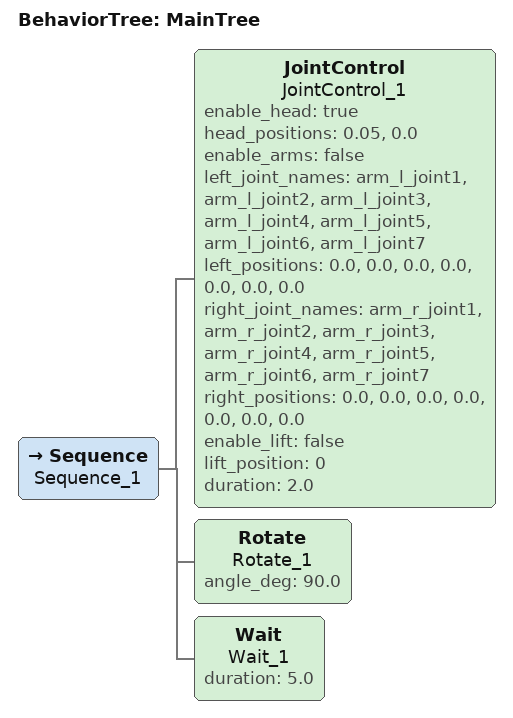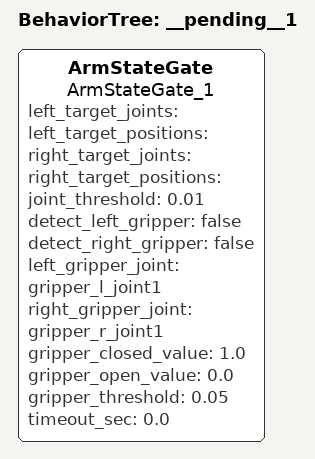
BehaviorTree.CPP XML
<?xml version="1.0" encoding="UTF-8"?>
<root BTCPP_format="4" main_tree_to_execute="MainTree">
  <BehaviorTree ID="MainTree">
    <Sequence name="Sequence_1">
      <JointControl name="JointControl_1"
        enable_head="true"
        head_positions="0.05, 0.0"
        enable_arms="false"
        left_joint_names="arm_l_joint1, arm_l_joint2, arm_l_joint3, arm_l_joint4, arm_l_joint5, arm_l_joint6, arm_l_joint7"
        left_positions="0.0, 0.0, 0.0, 0.0, 0.0, 0.0, 0.0"
        right_joint_names="arm_r_joint1, arm_r_joint2, arm_r_joint3, arm_r_joint4, arm_r_joint5, arm_r_joint6, arm_r_joint7"
        right_positions="0.0, 0.0, 0.0, 0.0, 0.0, 0.0, 0.0"
        enable_lift="false"
        lift_position="0"
        duration="2.0"/>
      <Rotate name="Rotate_1" angle_deg="90.0"/>
      <Wait name="Wait_1" duration="5.0"/>
    </Sequence>
  </BehaviorTree>
  <BehaviorTree ID="__pending__1">
    <ArmStateGate name="ArmStateGate_1"
      left_target_joints=""
      left_target_positions=""
      right_target_joints=""
      right_target_positions=""
      joint_threshold="0.01"
      detect_left_gripper="false"
      detect_right_gripper="false"
      left_gripper_joint="gripper_l_joint1"
      right_gripper_joint="gripper_r_joint1"
      gripper_closed_value="1.0"
      gripper_open_value="0.0"
      gripper_threshold="0.05"
      timeout_sec="0.0"/>
  </BehaviorTree>
</root>
